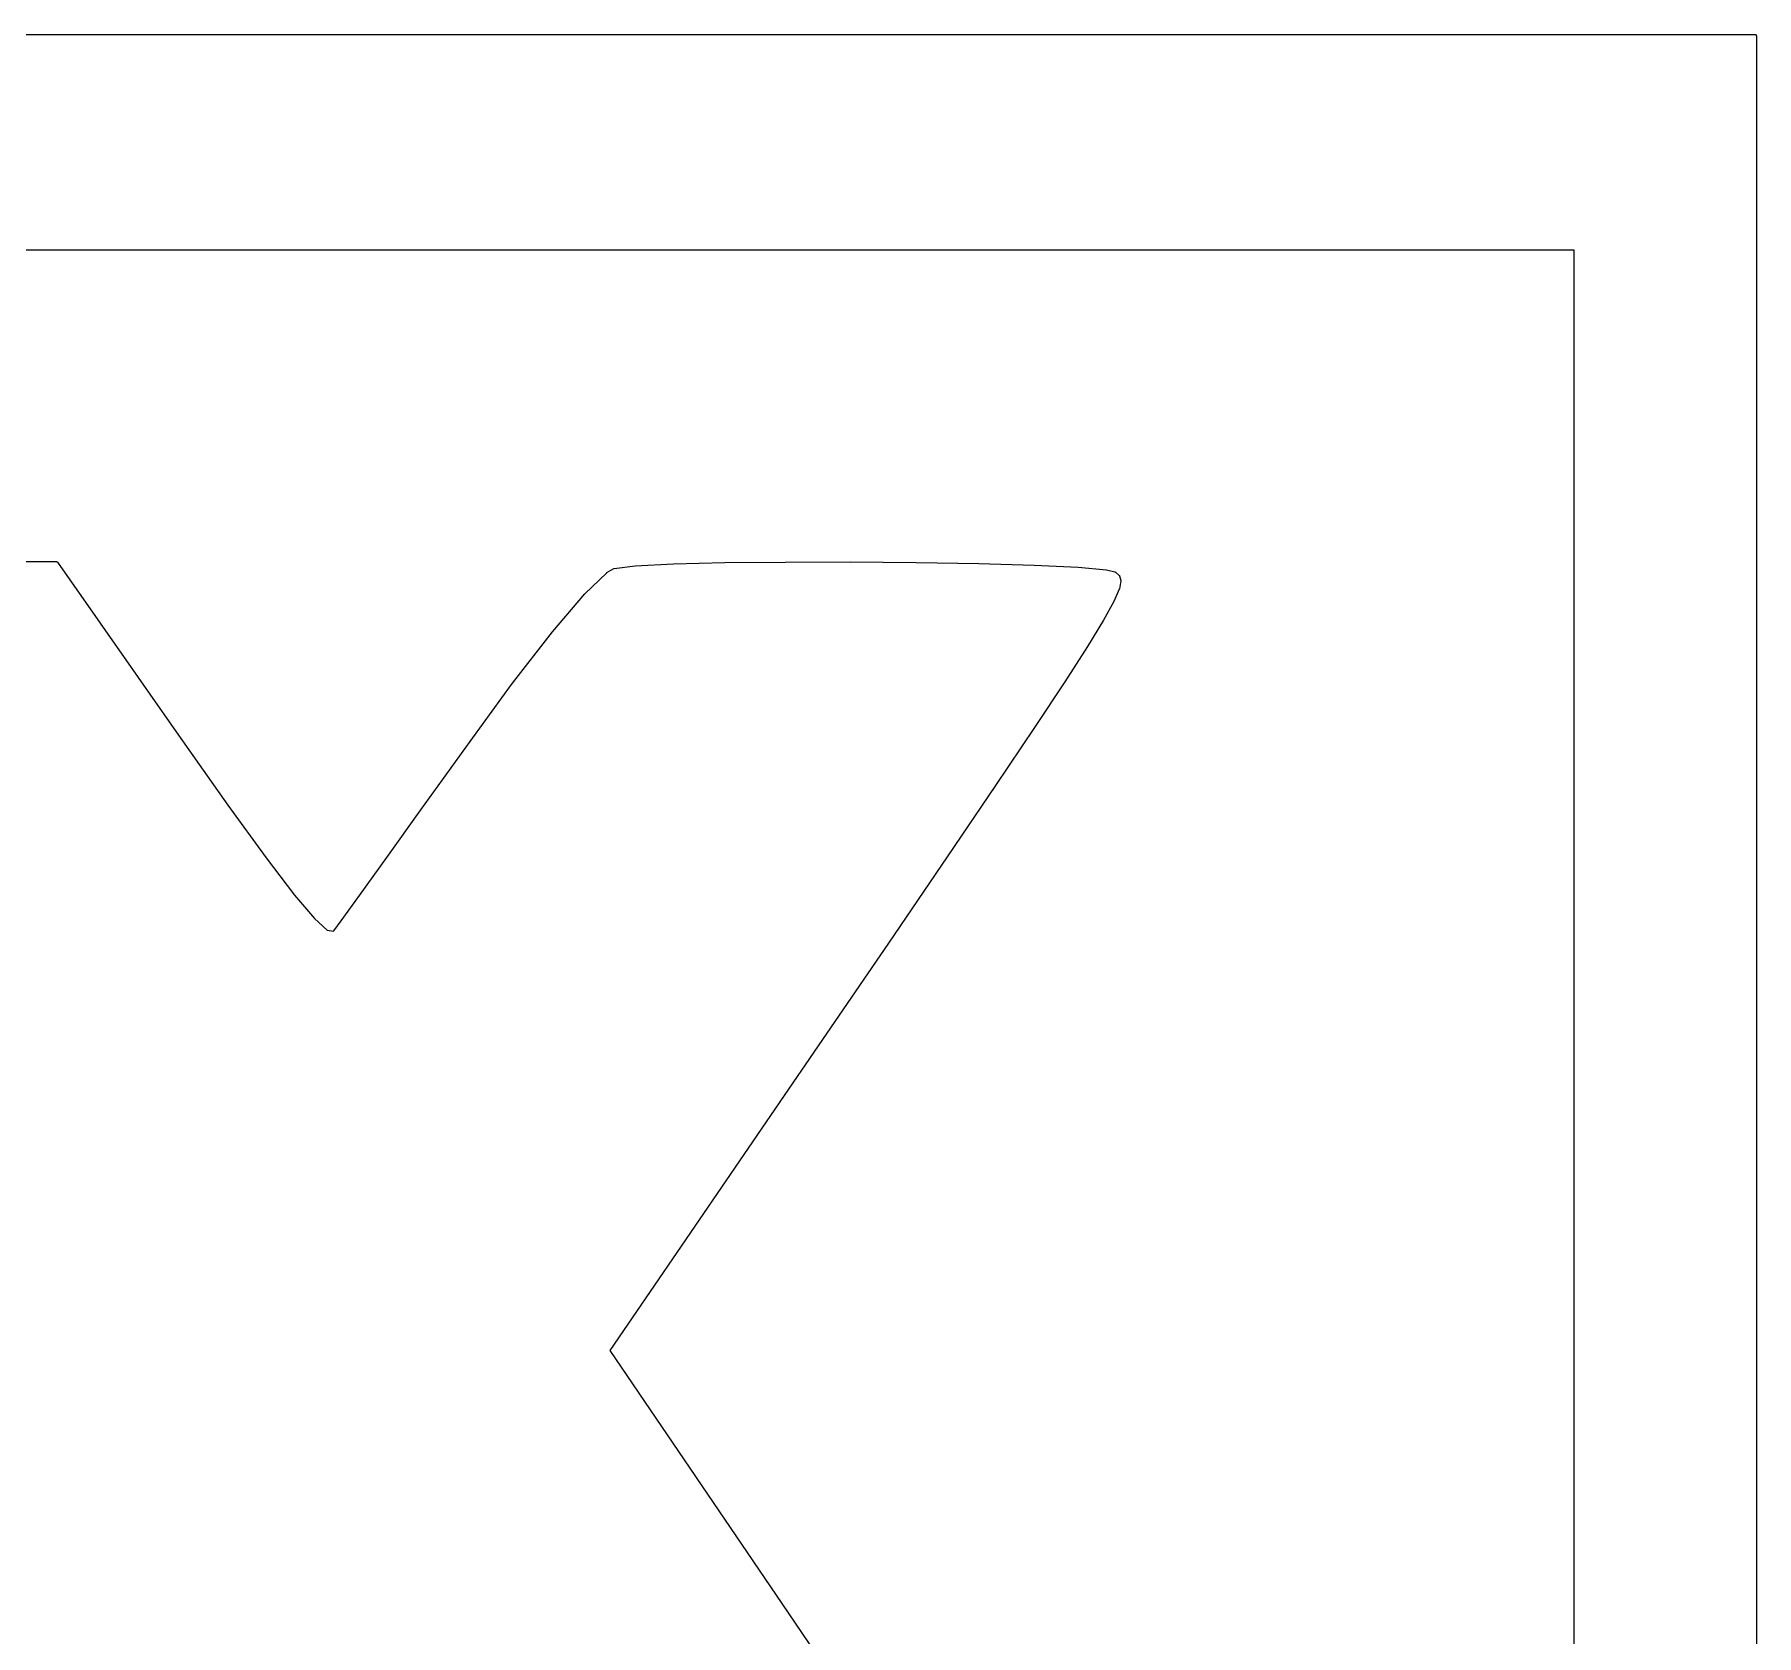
# Model space of a CAD drawing. Extents: x 125.2 to 205.2, y -134.4 to -54.5.
# Drawn here: x 142.54 to 149.04, y -74.13 to -68.09 of the extents above; entities that cross this region are included whole.
import ezdxf

# ---------------------------------------------------------------- set-up
doc = ezdxf.new("R2010")
doc.units = 0
doc.header["$MEASUREMENT"] = 0
doc.layers.add('BLACK', color=7, linetype='CONTINUOUS')

msp = doc.modelspace()

# ---------------------------------------------------------------- linework, layer by layer
at = {"layer": 'Black'}
for p, q in [((126.471, -68.0882), (149.034, -68.0882)), ((149.034, -68.0882), (149.035, -68.0882)), ((149.035, -68.0882), (149.035, -68.0882)), ((149.035, -68.0882), (149.036, -68.0884)), ((149.036, -68.0884), (149.036, -68.0885)), ((149.036, -68.0885), (149.037, -68.0887)), ((149.037, -68.0887), (149.037, -68.0888)), ((149.037, -68.0888), (149.037, -68.0891)), ((149.037, -68.0891), (149.038, -68.0893)), ((149.038, -68.0893), (149.038, -68.0897)), ((149.038, -68.0897), (149.038, -68.09)), ((149.038, -68.09), (149.039, -68.0903)), ((149.039, -68.0903), (149.039, -68.0907)), ((149.039, -68.0907), (149.039, -68.0911)), ((149.039, -68.0911), (149.039, -68.0915)), ((149.039, -68.0915), (149.039, -68.0919)), ((149.039, -68.0919), (149.039, -68.0923)), ((149.039, -68.0923), (149.039, -68.0927)), ((149.039, -68.0927), (149.04, -68.0932)), ((149.04, -68.0932), (149.04, -80.1582)), ((148.352, -68.9025), (127.195, -68.9025)), ((148.352, -77.4862), (148.352, -68.9025)), ((140.251, -70.0797), (142.622, -70.0778)), ((142.622, -70.0778), (142.623, -70.0779)), ((142.623, -70.0779), (142.624, -70.078)), ((142.624, -70.078), (142.624, -70.0781)), ((142.624, -70.0781), (142.624, -70.0781)), ((142.624, -70.0781), (142.625, -70.0785)), ((142.625, -70.0785), (142.625, -70.0787)), ((142.625, -70.0787), (142.625, -70.0789)), ((142.625, -70.0789), (142.626, -70.079)), ((142.626, -70.079), (142.626, -70.0795)), ((142.626, -70.0795), (142.627, -70.08)), ((142.627, -70.08), (143.084, -70.7338)), ((144.617, -70.1999), (144.7, -70.1201)), ((144.7, -70.1198), (144.701, -70.1194)), ((144.7, -70.1201), (144.7, -70.1198)), ((144.701, -70.1194), (144.727, -70.1047)), ((144.727, -70.1043), (144.728, -70.1041)), ((144.727, -70.1046), (144.727, -70.1043)), ((144.727, -70.1047), (144.727, -70.1046)), ((144.727, -70.1046), (144.727, -70.1046)), ((144.728, -70.104), (144.808, -70.0942)), ((144.728, -70.1041), (144.728, -70.104)), ((144.728, -70.1041), (144.728, -70.1041)), ((144.808, -70.0941), (144.952, -70.0868)), ((144.808, -70.0942), (144.808, -70.0941)), ((144.808, -70.0942), (144.808, -70.0942)), ((144.952, -70.0868), (145.146, -70.082)), ((144.952, -70.0868), (144.952, -70.0868)), ((144.952, -70.0868), (144.952, -70.0868)), ((145.146, -70.082), (145.373, -70.0796)), ((145.146, -70.082), (145.146, -70.082)), ((145.146, -70.082), (145.146, -70.082)), ((145.373, -70.0796), (145.619, -70.0794)), ((145.373, -70.0796), (145.373, -70.0796)), ((145.373, -70.0796), (145.373, -70.0796)), ((145.619, -70.0794), (145.619, -70.0794)), ((145.619, -70.0794), (145.619, -70.0794)), ((145.619, -70.0794), (145.868, -70.0814)), ((145.868, -70.0814), (145.868, -70.0814)), ((145.868, -70.0814), (145.868, -70.0814)), ((145.868, -70.0814), (146.105, -70.0854)), ((146.105, -70.0854), (146.105, -70.0854)), ((146.105, -70.0854), (146.105, -70.0854)), ((146.105, -70.0854), (146.314, -70.0915)), ((146.314, -70.0915), (146.314, -70.0915)), ((146.314, -70.0915), (146.314, -70.0915)), ((146.314, -70.0915), (146.479, -70.0994)), ((146.479, -70.0994), (146.48, -70.0994)), ((146.48, -70.0994), (146.48, -70.0994)), ((146.48, -70.0994), (146.586, -70.109)), ((146.586, -70.109), (146.587, -70.1091)), ((146.587, -70.1091), (146.587, -70.1091)), ((146.587, -70.1091), (146.618, -70.1166)), ((146.618, -70.1166), (146.618, -70.1168)), ((146.618, -70.1168), (146.619, -70.1168)), ((146.619, -70.1168), (146.619, -70.1171)), ((146.619, -70.1171), (146.62, -70.1173)), ((146.62, -70.1173), (146.62, -70.1176)), ((146.62, -70.1176), (146.62, -70.1177)), ((146.62, -70.1177), (146.633, -70.129)), ((146.633, -70.129), (146.634, -70.1294)), ((146.634, -70.1294), (146.634, -70.1297)), ((146.634, -70.1297), (146.634, -70.13)), ((146.634, -70.13), (146.634, -70.1303)), ((146.634, -70.1303), (146.635, -70.1308)), ((146.635, -70.1308), (146.635, -70.1313)), ((146.635, -70.1313), (146.64, -70.1488)), ((144.617, -70.2001), (144.617, -70.1999)), ((146.634, -70.1818), (146.614, -70.2289)), ((146.635, -70.1813), (146.634, -70.1818)), ((146.64, -70.1513), (146.635, -70.1808)), ((146.635, -70.1808), (146.635, -70.1813)), ((146.64, -70.1488), (146.64, -70.1492)), ((146.64, -70.1492), (146.64, -70.1495)), ((146.64, -70.1495), (146.64, -70.1501)), ((146.64, -70.1501), (146.641, -70.1506)), ((146.641, -70.1506), (146.64, -70.1509)), ((146.64, -70.1509), (146.64, -70.1513)), ((144.496, -70.3427), (144.617, -70.2002)), ((144.617, -70.2002), (144.617, -70.2001)), ((146.614, -70.2293), (146.575, -70.2994)), ((146.614, -70.2289), (146.614, -70.2291)), ((146.614, -70.2291), (146.614, -70.2293)), ((146.575, -70.2996), (146.515, -70.3985)), ((146.575, -70.2994), (146.575, -70.2995)), ((146.575, -70.2995), (146.575, -70.2996)), ((144.341, -70.5424), (144.496, -70.3429)), ((144.496, -70.3428), (144.496, -70.3427)), ((144.496, -70.3429), (144.496, -70.3428)), ((146.515, -70.3986), (146.429, -70.5316)), ((146.515, -70.3985), (146.515, -70.3985)), ((146.515, -70.3985), (146.515, -70.3986)), ((144.158, -70.7934), (144.341, -70.5425)), ((144.341, -70.5425), (144.341, -70.5424)), ((144.341, -70.5424), (144.341, -70.5424)), ((146.429, -70.5317), (146.315, -70.7046)), ((146.429, -70.5316), (146.429, -70.5316)), ((146.429, -70.5316), (146.429, -70.5317)), ((146.315, -70.7046), (146.168, -70.9229)), ((146.315, -70.7046), (146.315, -70.7046)), ((146.315, -70.7046), (146.315, -70.7046)), ((143.084, -70.7338), (143.27, -70.9969)), ((143.998, -71.0157), (144.145, -70.8109)), ((144.145, -70.8109), (144.158, -70.7934)), ((144.158, -70.7934), (144.158, -70.7934)), ((144.158, -70.7934), (144.158, -70.7934)), ((146.168, -70.9229), (145.985, -71.1922)), ((146.168, -70.9229), (146.168, -70.9229)), ((146.168, -70.9229), (146.168, -70.9229)), ((143.27, -70.9969), (143.414, -71.1958)), ((143.87, -71.1952), (143.998, -71.0157)), ((143.414, -71.1958), (143.521, -71.3366)), ((143.767, -71.3383), (143.87, -71.1952)), ((143.87, -71.1952), (143.87, -71.1952)), ((145.985, -71.1923), (145.763, -71.5181)), ((145.985, -71.1922), (145.985, -71.1923)), ((145.985, -71.1923), (145.985, -71.1923)), ((143.521, -71.3366), (143.597, -71.4257)), ((143.698, -71.4343), (143.767, -71.3383)), ((143.597, -71.4257), (143.645, -71.4687)), ((143.67, -71.4719), (143.698, -71.4343)), ((143.645, -71.4687), (143.669, -71.4732)), ((143.669, -71.4732), (143.67, -71.4719)), ((145.763, -71.5181), (145.498, -71.9062)), ((145.763, -71.5181), (145.763, -71.5181)), ((145.763, -71.5181), (145.763, -71.5181)), ((145.498, -71.9062), (145.386, -72.0694)), ((145.498, -71.9062), (145.498, -71.9062)), ((145.386, -72.0694), (144.712, -73.0556)), ((144.712, -73.0556), (145.361, -74.0112)), ((145.361, -74.0112), (145.361, -74.0112)), ((145.361, -74.0112), (145.667, -74.4622))]:
    msp.add_line(p, q, dxfattribs=at)

doc.saveas('drawing.dxf')
